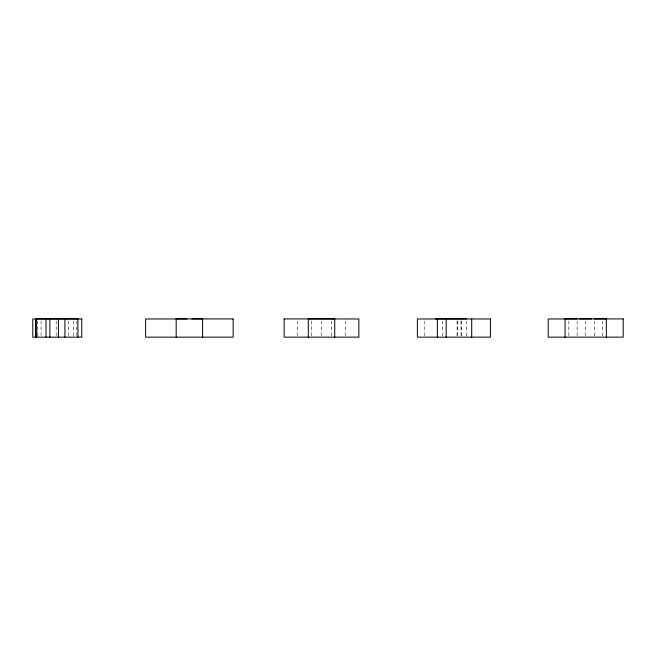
<?xml version="1.0" encoding="UTF-8"?>
<svg xmlns="http://www.w3.org/2000/svg" width="656" height="656" viewBox="0 0 656 656"><rect width="100%" height="100%" fill="white"/><g stroke="black" fill="none" stroke-linecap="round" stroke-linejoin="round"><path stroke-width="0.49" stroke-dasharray="3.28 2.46" d="M602.561 321.005L602.561 336.143M594.287 321.005L594.287 336.143M585.71 321.005L585.71 336.143M577.124 321.005L577.124 336.143M568.859 321.005L568.859 336.143M466.342 321.005L466.342 336.143M461.701 321.005L461.701 336.143M461.02 321.005L461.02 336.143M457.248 321.005L457.248 336.143M457.084 321.005L457.084 336.143M442.538 321.005L442.538 336.143M424.211 321.005L424.211 336.143M345.638 321.005L345.638 336.143M331.501 321.005L331.501 336.143M321.497 321.005L321.497 336.143M311.485 321.005L311.485 336.143M297.357 321.005L297.357 336.143M76.826 321.005L76.826 337.151M73.488 321.005L73.488 336.143M68.552 321.005L68.552 336.143M56.162 321.005L56.162 336.143M41.074 321.005L41.074 337.151M37.736 321.005L37.736 336.143"/><path stroke-width="0.98" d="M36.638 318.849L77.925 318.849M176.177 318.849L186.911 318.849M191.864 318.849L202.597 318.849M308.287 318.849L334.708 318.849M435.502 318.849L466.342 318.849M565.062 318.849L577.124 318.849M579.674 318.849L591.737 318.849M594.287 318.849L606.349 318.849M233.151 318.914L145.624 318.98L145.624 337.151L233.151 337.151L233.151 318.98M284.138 318.914L358.848 318.98L358.848 337.151L284.138 337.151L284.138 318.98M623.2 318.914L548.211 318.98L548.211 337.151L623.2 337.151L623.2 318.98M606.349 318.98L606.349 337.151M565.062 318.98L565.062 337.151M471.705 318.98L471.705 337.151M446.187 318.98L446.187 337.151M437.372 318.98L437.372 337.151M334.708 318.98L334.708 337.151M308.287 318.98L308.287 337.151M202.597 318.98L202.597 337.151M176.177 318.98L176.177 337.151M77.925 318.98L77.925 337.151M64.911 318.98L64.911 337.151M58.4 318.98L58.4 337.151M49.848 318.98L49.848 337.151M46.01 318.98L46.01 337.151M36.638 318.98L36.638 337.151M35.522 318.98L35.522 337.151M81.762 318.98L32.8 318.98L32.8 337.151L81.762 337.151L81.762 318.98M490.409 318.98L417.372 318.98L417.372 337.151L490.409 337.151L490.409 318.98"/></g></svg>
